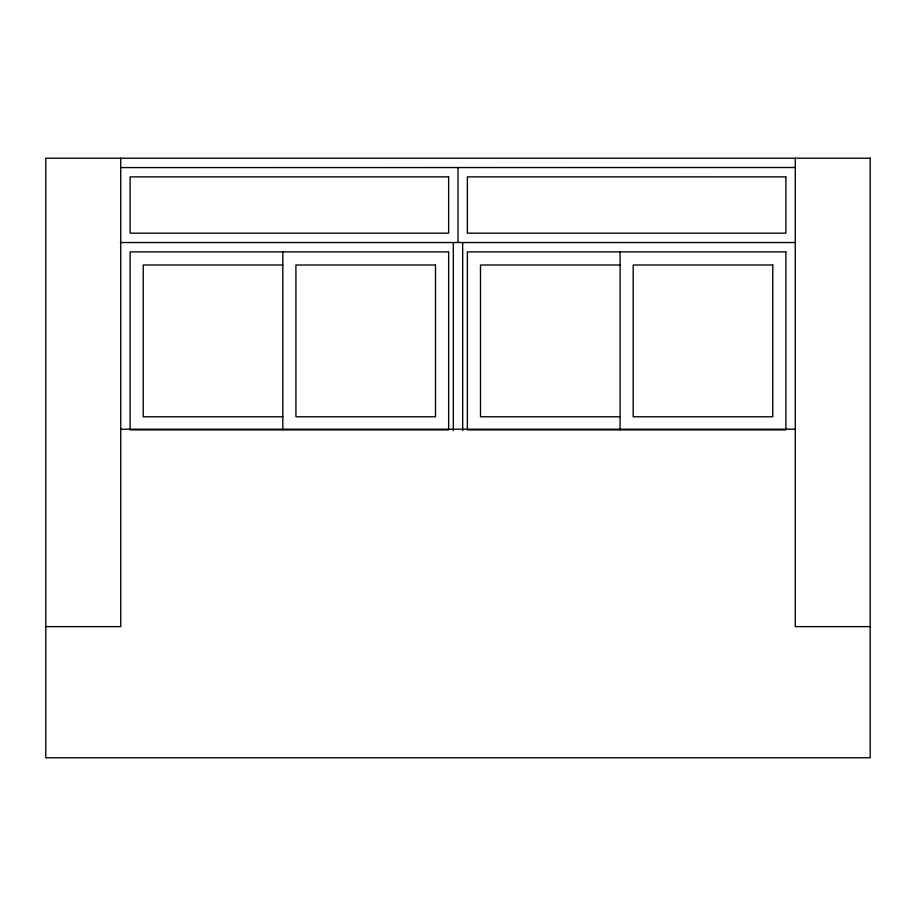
<?xml version="1.0" encoding="UTF-8"?>
<svg xmlns="http://www.w3.org/2000/svg" width="916" height="916" viewBox="0 0 916 916"><rect width="100%" height="100%" fill="white"/><g stroke="black" fill="none" stroke-linecap="round" stroke-linejoin="round"><path stroke-width="1.37" d="M120.74 167.582L795.26 167.514M120.34 242.534L795.66 242.534M282.815 265.01L143.228 265.01L143.228 416.78L282.815 416.78M620.075 265.01L480.488 265.01L480.488 416.78L620.075 416.78M120.74 429.215L795.26 429.215M45.8 626.624L120.74 626.624L120.74 158.216M870.2 626.624L795.26 626.624L795.26 158.216M620.075 251.9L620.075 429.89M462.683 242.534L462.683 430.715M458 167.514L458 242.534M453.317 242.534L453.317 430.715M282.815 251.9L282.815 429.89M870.2 158.216L45.8 158.216L45.8 757.784L870.2 757.784L870.2 158.216M448.634 176.88L130.118 176.88L130.118 233.168L448.634 233.168L448.634 176.88M785.882 176.88L467.366 176.88L467.366 233.168L785.882 233.168L785.882 176.88M448.634 251.9L130.118 251.9L130.118 429.89L448.634 429.89L448.634 251.9M785.882 251.9L467.366 251.9L467.366 429.89L785.882 429.89L785.882 251.9M435.512 265.01L295.925 265.01L295.925 416.78L435.512 416.78L435.512 265.01M772.772 265.01L633.185 265.01L633.185 416.78L772.772 416.78L772.772 265.01"/></g></svg>
